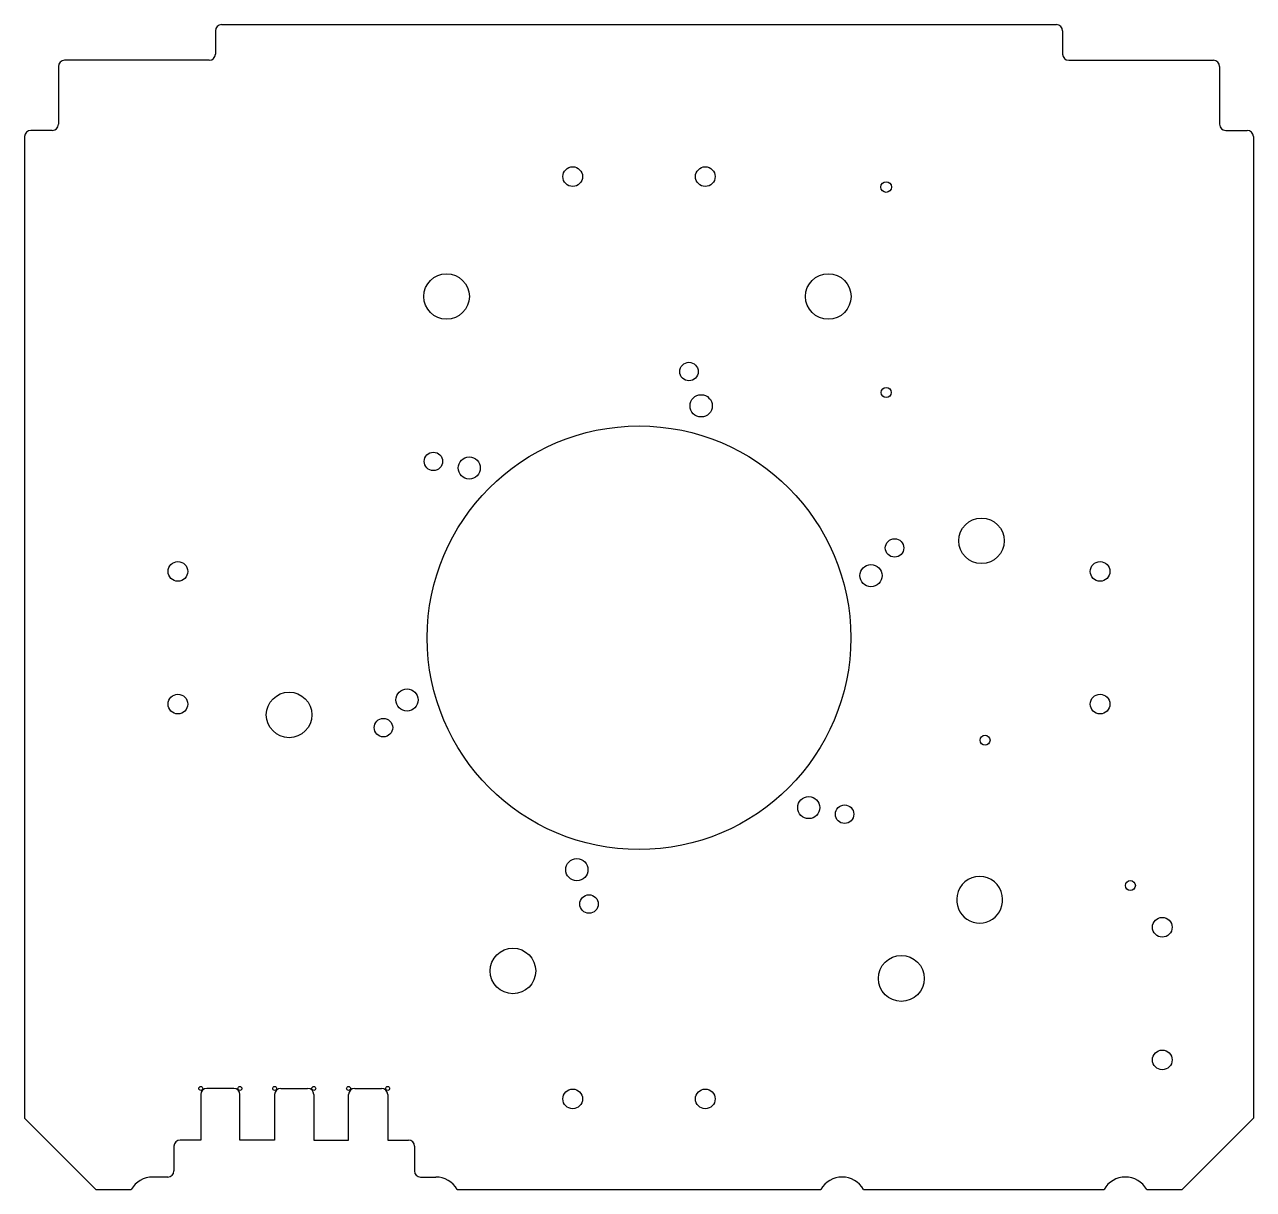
# Model space of a CAD drawing. Extents: x -49.9 to 49.9, y -44.8 to 49.8.
import ezdxf

# ---------------------------------------------------------------- set-up
doc = ezdxf.new("R2010")
doc.units = 0
doc.layers.add('VISIBLE', color=7, linetype='CONTINUOUS')

msp = doc.modelspace()

# ---------------------------------------------------------------- linework, layer by layer
at = {"layer": 'VISIBLE'}
for p, q in [((-34.4, 49.3), (-34.4, 47.4)), ((-33.9, 49.8), (33.9, 49.8)), ((34.4, 49.3), (34.4, 47.4)), ((-47.15, 46.4), (-47.15, 41.7)), ((-34.9, 46.9), (-46.65, 46.9)), ((34.9, 46.9), (46.65, 46.9)), ((47.15, 46.4), (47.15, 41.7)), ((-47.65, 41.2), (-49.4, 41.2)), ((47.65, 41.2), (49.4, 41.2)), ((-49.9, 40.7), (-49.9, -39.002)), ((49.9, 40.7), (49.9, -39.002)), ((-32.91, -36.6), (-35.09, -36.6)), ((-29.09, -36.6), (-26.91, -36.6)), ((-23.09, -36.6), (-20.91, -36.6)), ((-35.59, -37.1), (-35.59, -40.8)), ((-32.41, -40.8), (-32.41, -37.1)), ((-29.59, -37.1), (-29.59, -40.8)), ((-26.41, -37.1), (-26.41, -40.8)), ((-23.59, -40.8), (-23.59, -37.1)), ((-20.41, -37.1), (-20.41, -40.8)), ((-49.9, -39.002), (-44.102, -44.8)), ((49.9, -39.002), (44.102, -44.8)), ((-35.59, -40.8), (-37.268, -40.8)), ((-29.59, -40.8), (-32.41, -40.8)), ((-26.41, -40.8), (-23.59, -40.8)), ((-20.41, -40.8), (-18.732, -40.8)), ((-37.768, -41.3), (-37.768, -43.3)), ((-18.232, -41.3), (-18.232, -43.3)), ((-38.268, -43.8), (-39.5, -43.8)), ((-17.732, -43.8), (-16.5, -43.8)), ((-44.102, -44.8), (-41.232, -44.8)), ((-14.768, -44.8), (14.768, -44.8)), ((18.232, -44.8), (37.768, -44.8)), ((41.232, -44.8), (44.102, -44.8))]:
    msp.add_line(p, q, dxfattribs=at)
for centre, radius in [((-5.385, 37.45), 0.8), ((5.385, 37.45), 0.8), ((20.077, 36.606), 0.434), ((-15.629, 27.72), 1.85), ((15.373, 27.72), 1.85), ((4.058, 21.622), 0.75), ((20.077, 19.918), 0.405), ((5.047, 18.836), 0.9), ((0, 0), 17.2), ((-16.696, 14.326), 0.75), ((-13.789, 13.789), 0.9), ((27.816, 7.877), 1.85), ((20.755, 7.297), 0.75), ((-37.45, 5.385), 0.8), ((37.45, 5.385), 0.8), ((18.836, 5.047), 0.9), ((-37.45, -5.385), 0.8), ((-28.416, -6.262), 1.85), ((-18.836, -5.047), 0.9), ((37.45, -5.385), 0.8), ((-20.755, -7.297), 0.75), ((28.103, -8.323), 0.407), ((13.789, -13.789), 0.9), ((16.696, -14.326), 0.75), ((-5.047, -18.836), 0.9), ((39.904, -20.123), 0.406), ((-4.058, -21.622), 0.75), ((42.5, -23.51), 0.8), ((-10.239, -27.056), 1.85), ((21.305, -27.669), 1.865), ((42.5, -34.28), 0.8), ((-35.59, -36.6), 0.16), ((-32.41, -36.6), 0.16), ((-29.59, -36.6), 0.16), ((-26.41, -36.6), 0.16), ((-23.59, -36.6), 0.16), ((-20.41, -36.6), 0.16), ((-5.385, -37.45), 0.8), ((5.385, -37.45), 0.8)]:
    msp.add_circle(centre, radius, dxfattribs=at)
for centre, radius, start, end in [((-33.9, 49.3), 0.5, 90, 180), ((33.9, 49.3), 0.5, 0, 90), ((-34.9, 47.4), 0.5, 270, 0), ((34.9, 47.4), 0.5, 180, 270), ((-46.65, 46.4), 0.5, 90, 180), ((46.65, 46.4), 0.5, 0, 90), ((-49.4, 40.7), 0.5, 90, 180), ((-47.65, 41.7), 0.5, 270, 0), ((47.65, 41.7), 0.5, 180, 270), ((49.4, 40.7), 0.5, 0, 90), ((27.669, -21.224), 1.85, 9.38482, 170.61518), ((27.669, -21.305), 1.865, 168.14765, 11.85235), ((-35.09, -37.1), 0.5, 90, 180), ((-32.91, -37.1), 0.5, 0, 90), ((-29.09, -37.1), 0.5, 90, 180), ((-26.91, -37.1), 0.5, 0, 90), ((-23.09, -37.1), 0.5, 90, 180), ((-20.91, -37.1), 0.5, 0, 90), ((-37.268, -41.3), 0.5, 90, 180), ((-18.732, -41.3), 0.5, 0, 90), ((-39.5, -45.8), 2, 90, 150), ((-38.268, -43.3), 0.5, 270, 0), ((-17.732, -43.3), 0.5, 180, 270), ((-16.5, -45.8), 2, 30, 90), ((16.5, -45.8), 2, 30, 150), ((39.5, -45.8), 2, 30, 150)]:
    msp.add_arc(centre, radius, start, end, dxfattribs=at)

doc.saveas('drawing.dxf')
